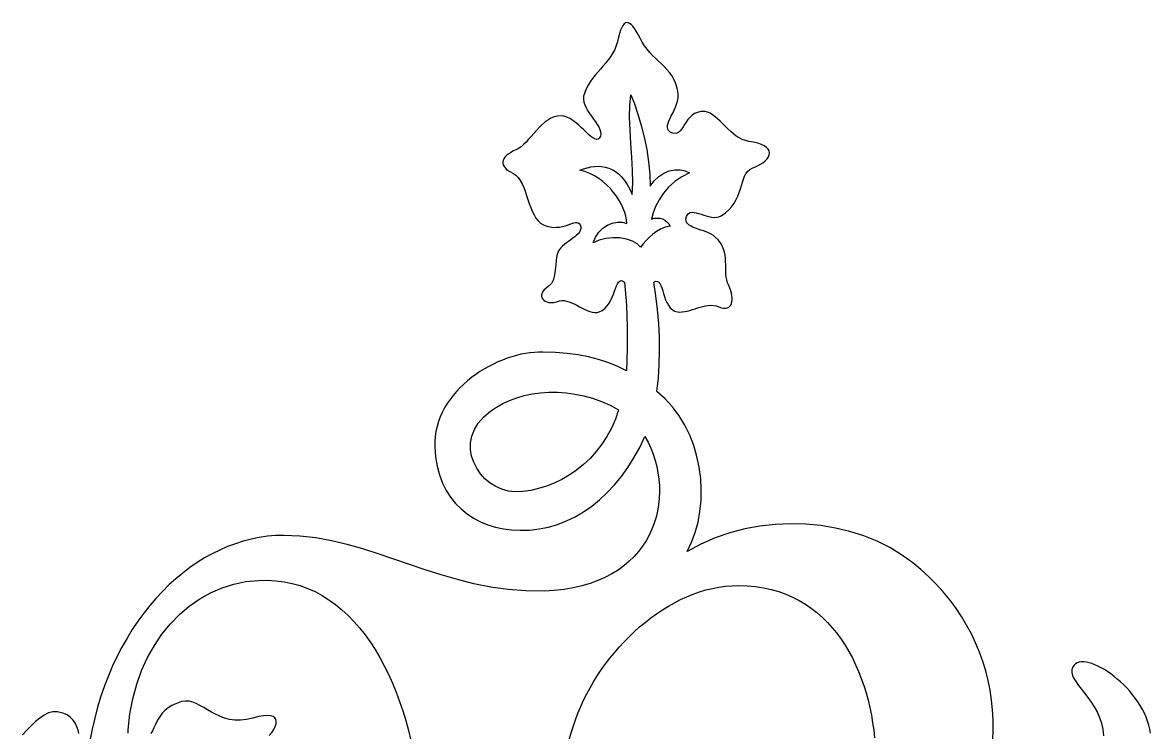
# Model space of a CAD drawing. Header units: metres. Extents: x -4.7 to 3.4, y -8.5 to 1.9.
# Drawn here: x -4.32 to 2.07, y -2.15 to 1.88 of the extents above; entities that cross this region are included whole.
import ezdxf

# ---------------------------------------------------------------- set-up
doc = ezdxf.new("R2010")
doc.units = ezdxf.units.M

msp = doc.modelspace()

# ---------------------------------------------------------------- linework, layer by layer
at = {"layer": 'BFLORSH.PLT', "color": 7}
for points in [[(1.1763, -2.193), (1.1789, -2.1354), (1.1787, -2.0782), (1.1757, -2.0214), (1.1701, -1.965), (1.1617, -1.9092), (1.1506, -1.854), (1.1369, -1.7994), (1.1205, -1.7456), (1.1015, -1.6926), (1.0798, -1.6406), (1.0556, -1.5895), (1.0288, -1.5395), (0.9993, -1.4906), (0.9674, -1.4429), (0.9329, -1.3966), (0.8959, -1.3515), (0.8564, -1.308), (0.8144, -1.2659), (0.77, -1.2255), (0.7231, -1.1867), (0.6605, -1.1408), (0.5931, -1.1), (0.5213, -1.0644), (0.4458, -1.034), (0.367, -1.0091), (0.2855, -0.9896), (0.2019, -0.9758), (0.1168, -0.9677), (0.0306, -0.9654), (-0.0561, -0.9691), (-0.1427, -0.9788), (-0.2287, -0.9947), (-0.3136, -1.0169), (-0.3967, -1.0455), (-0.4775, -1.0805), (-0.5555, -1.1222), (-0.5301, -1.0699), (-0.5095, -1.0145), (-0.4937, -0.9563), (-0.4827, -0.896), (-0.4765, -0.8342), (-0.4752, -0.7714), (-0.4786, -0.7083), (-0.4869, -0.6452), (-0.5, -0.583), (-0.5179, -0.522), (-0.5407, -0.4629), (-0.5682, -0.4062), (-0.6006, -0.3525), (-0.6378, -0.3024), (-0.6799, -0.2564), (-0.7267, -0.2152), (-0.7182, -0.1383), (-0.7131, -0.0613), (-0.7112, 0.0159), (-0.7123, 0.0934), (-0.7163, 0.1711), (-0.7229, 0.249), (-0.7319, 0.3271), (-0.7433, 0.4054), (-0.7328, 0.4098), (-0.724, 0.4094), (-0.7165, 0.4048), (-0.71, 0.3966), (-0.7043, 0.3854), (-0.6991, 0.3718), (-0.694, 0.3564), (-0.6889, 0.3398), (-0.6834, 0.3226), (-0.6773, 0.3054), (-0.6702, 0.2889), (-0.6619, 0.2735), (-0.6521, 0.26), (-0.6405, 0.2489), (-0.6269, 0.2408), (-0.6109, 0.2364), (-0.5972, 0.2352), (-0.5834, 0.2357), (-0.5692, 0.2376), (-0.5549, 0.2407), (-0.5404, 0.2446), (-0.5257, 0.2492), (-0.5108, 0.254), (-0.4959, 0.2589), (-0.4809, 0.2635), (-0.4658, 0.2675), (-0.4507, 0.2708), (-0.4356, 0.2729), (-0.4205, 0.2737), (-0.4054, 0.2728), (-0.3904, 0.2699), (-0.3755, 0.2649), (-0.3612, 0.2599), (-0.3485, 0.2574), (-0.3373, 0.257), (-0.3277, 0.2588), (-0.3196, 0.2625), (-0.3129, 0.2679), (-0.3077, 0.275), (-0.3038, 0.2835), (-0.3013, 0.2933), (-0.3001, 0.3043), (-0.3002, 0.3162), (-0.3015, 0.329), (-0.3041, 0.3425), (-0.3078, 0.3564), (-0.3127, 0.3708), (-0.3186, 0.3854), (-0.3257, 0.401), (-0.3306, 0.4172), (-0.3337, 0.4338), (-0.3355, 0.4508), (-0.3364, 0.4681), (-0.3367, 0.4856), (-0.3368, 0.5034), (-0.3372, 0.5213), (-0.3382, 0.5392), (-0.3402, 0.5571), (-0.3436, 0.5749), (-0.3488, 0.5927), (-0.3562, 0.6102), (-0.3663, 0.6274), (-0.3793, 0.6444), (-0.3957, 0.6609), (-0.4069, 0.6695), (-0.4196, 0.677), (-0.4334, 0.6837), (-0.448, 0.6896), (-0.463, 0.6951), (-0.4782, 0.7002), (-0.493, 0.7053), (-0.5073, 0.7104), (-0.5207, 0.7157), (-0.5328, 0.7216), (-0.5433, 0.728), (-0.5519, 0.7353), (-0.5581, 0.7436), (-0.5617, 0.753), (-0.5623, 0.7639), (-0.5597, 0.7764), (-0.5541, 0.7874), (-0.5469, 0.7948), (-0.538, 0.7992), (-0.5277, 0.8009), (-0.5162, 0.8004), (-0.5037, 0.7981), (-0.4903, 0.7946), (-0.4763, 0.7903), (-0.4617, 0.7856), (-0.4469, 0.781), (-0.432, 0.7769), (-0.4172, 0.7739), (-0.4027, 0.7723), (-0.3886, 0.7726), (-0.3752, 0.7753), (-0.3626, 0.7809), (-0.3385, 0.7971), (-0.3184, 0.8147), (-0.3017, 0.8333), (-0.288, 0.8528), (-0.2769, 0.8727), (-0.2678, 0.893), (-0.2602, 0.9133), (-0.2538, 0.9333), (-0.2481, 0.9527), (-0.2425, 0.9714), (-0.2366, 0.989), (-0.2299, 1.0053), (-0.222, 1.02), (-0.2124, 1.0329), (-0.2006, 1.0436), (-0.1862, 1.0519), (-0.1638, 1.0615), (-0.1441, 1.0717), (-0.1273, 1.0824), (-0.1134, 1.0934), (-0.1025, 1.1047), (-0.0948, 1.1161), (-0.0902, 1.1274), (-0.0888, 1.1385), (-0.0909, 1.1493), (-0.0963, 1.1596), (-0.1054, 1.1693), (-0.118, 1.1782), (-0.1343, 1.1862), (-0.1544, 1.1932), (-0.1784, 1.1989), (-0.2064, 1.2034), (-0.225, 1.2073), (-0.2429, 1.2139), (-0.2602, 1.2228), (-0.2768, 1.2337), (-0.2929, 1.246), (-0.3086, 1.2596), (-0.3239, 1.2738), (-0.3389, 1.2885), (-0.3536, 1.3031), (-0.3681, 1.3173), (-0.3824, 1.3307), (-0.3967, 1.343), (-0.411, 1.3537), (-0.4254, 1.3624), (-0.4399, 1.3688), (-0.4547, 1.3724), (-0.4772, 1.372), (-0.4966, 1.3679), (-0.5134, 1.3607), (-0.5278, 1.3511), (-0.5403, 1.3395), (-0.5512, 1.3267), (-0.5609, 1.3131), (-0.5696, 1.2994), (-0.5778, 1.2862), (-0.5859, 1.274), (-0.5942, 1.2635), (-0.603, 1.2553), (-0.6128, 1.2498), (-0.6238, 1.2478), (-0.6365, 1.2498), (-0.6512, 1.2564), (-0.6602, 1.2641), (-0.6656, 1.2731), (-0.6676, 1.2831), (-0.6669, 1.2942), (-0.6638, 1.3063), (-0.6588, 1.3193), (-0.6525, 1.3332), (-0.6451, 1.348), (-0.6373, 1.3635), (-0.6294, 1.3796), (-0.622, 1.3965), (-0.6154, 1.4138), (-0.6102, 1.4317), (-0.6068, 1.4501), (-0.6057, 1.4688), (-0.6072, 1.4879), (-0.6129, 1.513), (-0.6209, 1.5358), (-0.6309, 1.5568), (-0.6426, 1.5761), (-0.6558, 1.5941), (-0.6702, 1.611), (-0.6856, 1.6272), (-0.7016, 1.643), (-0.7181, 1.6586), (-0.7347, 1.6743), (-0.7512, 1.6905), (-0.7673, 1.7074), (-0.7827, 1.7253), (-0.7972, 1.7445), (-0.8105, 1.7653), (-0.8224, 1.7879), (-0.8335, 1.8091), (-0.844, 1.8275), (-0.8541, 1.843), (-0.8636, 1.8558), (-0.8727, 1.8656), (-0.8814, 1.8724), (-0.8897, 1.8763), (-0.8976, 1.8771), (-0.9052, 1.8748), (-0.9124, 1.8694), (-0.9194, 1.8608), (-0.9261, 1.8489), (-0.9325, 1.8337), (-0.9387, 1.8152), (-0.9448, 1.7933), (-0.9507, 1.7679), (-0.9571, 1.746), (-0.9658, 1.7251), (-0.9763, 1.7051), (-0.9884, 1.6859), (-1.0018, 1.6673), (-1.0162, 1.6491), (-1.0311, 1.6312), (-1.0464, 1.6134), (-1.0617, 1.5957), (-1.0766, 1.5778), (-1.0909, 1.5596), (-1.1043, 1.541), (-1.1164, 1.5217), (-1.127, 1.5017), (-1.1356, 1.4808), (-1.1421, 1.4589), (-1.1433, 1.4426), (-1.1411, 1.4263), (-1.136, 1.41), (-1.1285, 1.3937), (-1.1193, 1.3775), (-1.1088, 1.3614), (-1.0976, 1.3456), (-1.0862, 1.33), (-1.0752, 1.3147), (-1.0651, 1.2998), (-1.0564, 1.2853), (-1.0497, 1.2712), (-1.0455, 1.2577), (-1.0444, 1.2448), (-1.047, 1.2325), (-1.0536, 1.2209), (-1.0605, 1.2154), (-1.0688, 1.2143), (-1.0784, 1.217), (-1.0891, 1.223), (-1.1008, 1.2318), (-1.1136, 1.2426), (-1.1271, 1.2551), (-1.1414, 1.2687), (-1.1564, 1.2827), (-1.1719, 1.2967), (-1.1878, 1.31), (-1.204, 1.3222), (-1.2205, 1.3326), (-1.2371, 1.3407), (-1.2538, 1.346), (-1.2703, 1.3479), (-1.2903, 1.3468), (-1.3093, 1.3423), (-1.3275, 1.3346), (-1.345, 1.3243), (-1.3619, 1.3118), (-1.3782, 1.2975), (-1.394, 1.2819), (-1.4094, 1.2654), (-1.4244, 1.2485), (-1.4391, 1.2315), (-1.4536, 1.215), (-1.468, 1.1994), (-1.4824, 1.1851), (-1.4968, 1.1725), (-1.5112, 1.1621), (-1.5259, 1.1544), (-1.5427, 1.147), (-1.5573, 1.1392), (-1.5697, 1.131), (-1.5799, 1.1225), (-1.588, 1.1138), (-1.594, 1.105), (-1.5979, 1.096), (-1.5997, 1.087), (-1.5995, 1.0781), (-1.5972, 1.0693), (-1.5929, 1.0608), (-1.5867, 1.0524), (-1.5785, 1.0445), (-1.5683, 1.0369), (-1.5563, 1.0299), (-1.5424, 1.0234), (-1.527, 1.0125), (-1.5135, 0.9984), (-1.5017, 0.9817), (-1.4913, 0.9628), (-1.4819, 0.9421), (-1.4734, 0.9201), (-1.4654, 0.8972), (-1.4576, 0.874), (-1.4498, 0.8509), (-1.4416, 0.8283), (-1.4328, 0.8067), (-1.4231, 0.7866), (-1.4123, 0.7684), (-1.3999, 0.7525), (-1.3858, 0.7396), (-1.3697, 0.7299), (-1.35, 0.7223), (-1.331, 0.7177), (-1.3127, 0.7157), (-1.2951, 0.7158), (-1.2784, 0.7175), (-1.2625, 0.7206), (-1.2476, 0.7246), (-1.2336, 0.7289), (-1.2206, 0.7334), (-1.2086, 0.7374), (-1.1978, 0.7406), (-1.1882, 0.7426), (-1.1797, 0.743), (-1.1726, 0.7412), (-1.1667, 0.737), (-1.1622, 0.7299), (-1.1588, 0.7189), (-1.1585, 0.7085), (-1.1611, 0.6986), (-1.1661, 0.6891), (-1.1732, 0.6798), (-1.182, 0.6709), (-1.1922, 0.6621), (-1.2034, 0.6534), (-1.2153, 0.6447), (-1.2275, 0.636), (-1.2396, 0.6271), (-1.2513, 0.6181), (-1.2623, 0.6088), (-1.2721, 0.5991), (-1.2804, 0.589), (-1.2869, 0.5784), (-1.294, 0.5562), (-1.298, 0.5304), (-1.3005, 0.5025), (-1.3029, 0.4738), (-1.3068, 0.4459), (-1.3137, 0.4201), (-1.325, 0.398), (-1.3422, 0.3809), (-1.355, 0.3715), (-1.3651, 0.3619), (-1.3725, 0.3522), (-1.3775, 0.3426), (-1.38, 0.3333), (-1.3802, 0.3244), (-1.3783, 0.3161), (-1.3742, 0.3087), (-1.3681, 0.3022), (-1.3601, 0.2968), (-1.3504, 0.2928), (-1.3389, 0.2902), (-1.3258, 0.2893), (-1.3113, 0.2903), (-1.2953, 0.2932), (-1.2781, 0.2984), (-1.2656, 0.3007), (-1.2525, 0.3004), (-1.2389, 0.298), (-1.2248, 0.2937), (-1.2104, 0.2879), (-1.1957, 0.2811), (-1.1808, 0.2735), (-1.1659, 0.2657), (-1.1509, 0.2579), (-1.136, 0.2505), (-1.1213, 0.2439), (-1.1069, 0.2385), (-1.0928, 0.2347), (-1.0792, 0.2328), (-1.0661, 0.2332), (-1.0536, 0.2364), (-1.0363, 0.245), (-1.0214, 0.2564), (-1.0087, 0.27), (-0.9978, 0.2854), (-0.9886, 0.3019), (-0.9806, 0.3191), (-0.9736, 0.3363), (-0.9674, 0.3531), (-0.9617, 0.3689), (-0.9561, 0.3831), (-0.9504, 0.3952), (-0.9443, 0.4047), (-0.9375, 0.411), (-0.9298, 0.4136), (-0.9208, 0.4119), (-0.9103, 0.4054), (-0.8993, 0.2751), (-0.8952, 0.1515), (-0.8959, 0.0292), (-0.8995, -0.0971), (-0.9518, -0.0723), (-1.0046, -0.0509), (-1.0585, -0.0329), (-1.1145, -0.0183), (-1.1731, -0.007), (-1.2353, 0.001), (-1.3018, 0.0058), (-1.3733, 0.0074), (-1.3969, 0.0077), (-1.4212, 0.0067), (-1.4461, 0.0043), (-1.4714, 0.0006), (-1.4971, -0.0044), (-1.523, -0.0106), (-1.5492, -0.0181), (-1.5754, -0.0268), (-1.6017, -0.0366), (-1.6278, -0.0476), (-1.6538, -0.0598), (-1.6794, -0.073), (-1.7047, -0.0874), (-1.7294, -0.1027), (-1.7536, -0.1191), (-1.7772, -0.1365), (-1.7999, -0.1549), (-1.8219, -0.1742), (-1.8428, -0.1944), (-1.8627, -0.2155), (-1.8815, -0.2375), (-1.899, -0.2603), (-1.9152, -0.284), (-1.9299, -0.3084), (-1.9432, -0.3335), (-1.9548, -0.3594), (-1.9647, -0.386), (-1.9728, -0.4133), (-1.979, -0.4412), (-1.9832, -0.4698), (-1.9853, -0.4989), (-1.9852, -0.5287), (-1.9808, -0.5856), (-1.9719, -0.6388), (-1.9588, -0.6884), (-1.9415, -0.7343), (-1.9205, -0.7765), (-1.8959, -0.8151), (-1.8679, -0.85), (-1.8367, -0.8813), (-1.8027, -0.909), (-1.7659, -0.933), (-1.7268, -0.9535), (-1.6854, -0.9704), (-1.6419, -0.9837), (-1.5968, -0.9934), (-1.5501, -0.9996), (-1.5021, -1.0022), (-1.4476, -1.0007), (-1.394, -0.9945), (-1.3413, -0.9838), (-1.2897, -0.9686), (-1.2392, -0.949), (-1.19, -0.9251), (-1.1422, -0.897), (-1.0959, -0.8649), (-1.0513, -0.8287), (-1.0084, -0.7886), (-0.9673, -0.7446), (-0.9283, -0.6969), (-0.8914, -0.6456), (-0.8567, -0.5907), (-0.8244, -0.5324), (-0.7945, -0.4707), (-0.7772, -0.5033), (-0.7619, -0.5367), (-0.7486, -0.571), (-0.7373, -0.6058), (-0.728, -0.6412), (-0.7208, -0.677), (-0.7158, -0.713), (-0.7129, -0.7492), (-0.7121, -0.7855), (-0.7136, -0.8216), (-0.7172, -0.8575), (-0.7232, -0.8931), (-0.7315, -0.9282), (-0.742, -0.9628), (-0.755, -0.9966), (-0.7703, -1.0296), (-0.7881, -1.0617), (-0.8083, -1.0927), (-0.8309, -1.1225), (-0.8561, -1.151), (-0.8839, -1.1781), (-0.9142, -1.2036), (-0.9472, -1.2275), (-0.9827, -1.2495), (-1.021, -1.2697), (-1.0619, -1.2878), (-1.1056, -1.3037), (-1.152, -1.3174), (-1.2013, -1.3286), (-1.2533, -1.3373), (-1.3082, -1.3434), (-1.366, -1.3467), (-1.4696, -1.3461), (-1.5702, -1.3383), (-1.6682, -1.3243), (-1.7639, -1.305), (-1.8576, -1.2815), (-1.9495, -1.2548), (-2.0401, -1.2258), (-2.1295, -1.1957), (-2.2181, -1.1653), (-2.3063, -1.1358), (-2.3942, -1.108), (-2.4823, -1.083), (-2.5707, -1.0618), (-2.6599, -1.0455), (-2.7502, -1.0349), (-2.8417, -1.0312), (-2.888, -1.0325), (-2.9342, -1.0365), (-2.9801, -1.0431), (-3.0258, -1.0523), (-3.0711, -1.0641), (-3.1161, -1.0783), (-3.1605, -1.095), (-3.2045, -1.1141), (-3.2478, -1.1356), (-3.2906, -1.1594), (-3.3326, -1.1855), (-3.3738, -1.2139), (-3.4142, -1.2445), (-3.4537, -1.2773), (-3.4923, -1.3123), (-3.5298, -1.3493), (-3.5662, -1.3884), (-3.6015, -1.4296), (-3.6356, -1.4727), (-3.6685, -1.5178), (-3.7, -1.5648), (-3.7301, -1.6136), (-3.7587, -1.6643), (-3.7859, -1.7168), (-3.8114, -1.771), (-3.8353, -1.8269), (-3.8575, -1.8845), (-3.878, -1.9438), (-3.8966, -2.0046), (-3.9133, -2.067), (-3.9281, -2.1309), (-3.9409, -2.1962)], [(-3.7237, -2.1526), (-3.7236, -2.1337), (-3.7138, -2.0438), (-3.6975, -1.9576), (-3.6752, -1.8753), (-3.6471, -1.7973), (-3.6136, -1.7237), (-3.5751, -1.6549), (-3.5318, -1.5911), (-3.4841, -1.5326), (-3.4323, -1.4797), (-3.3769, -1.4326), (-3.318, -1.3915), (-3.2561, -1.3568), (-3.1916, -1.3287), (-3.1246, -1.3075), (-3.0557, -1.2934), (-2.985, -1.2867), (-2.9351, -1.2858), (-2.8865, -1.2883), (-2.8394, -1.2943), (-2.7936, -1.3036), (-2.7492, -1.3161), (-2.7062, -1.3317), (-2.6645, -1.3503), (-2.6243, -1.3718), (-2.5854, -1.396), (-2.5479, -1.423), (-2.5118, -1.4526), (-2.477, -1.4846), (-2.4436, -1.5191), (-2.4116, -1.5558), (-2.381, -1.5947), (-2.3518, -1.6357), (-2.3239, -1.6787), (-2.2974, -1.7235), (-2.2723, -1.7702), (-2.2485, -1.8185), (-2.2261, -1.8684), (-2.2051, -1.9197), (-2.1854, -1.9724), (-2.1671, -2.0264), (-2.1502, -2.0816), (-2.1347, -2.1378), (-2.1205, -2.195)], [(-1.2335, -2.2226), (-1.2106, -2.1458), (-1.1859, -2.0718), (-1.1728, -2.0364), (-1.1581, -2.001), (-1.1421, -1.9657), (-1.1246, -1.9306), (-1.1058, -1.8958), (-1.0858, -1.8613), (-1.0645, -1.8272), (-1.042, -1.7936), (-1.0183, -1.7605), (-0.9936, -1.7281), (-0.9678, -1.6963), (-0.941, -1.6653), (-0.9132, -1.6352), (-0.8845, -1.6059), (-0.8549, -1.5776), (-0.8245, -1.5504), (-0.7933, -1.5243), (-0.7614, -1.4993), (-0.7288, -1.4757), (-0.6956, -1.4534), (-0.6618, -1.4325), (-0.6274, -1.413), (-0.5925, -1.3951), (-0.5572, -1.3789), (-0.5215, -1.3643), (-0.4853, -1.3515), (-0.4489, -1.3406), (-0.4122, -1.3315), (-0.3753, -1.3244), (-0.3382, -1.3194), (-0.301, -1.3165), (-0.2637, -1.3158), (-0.2148, -1.3172), (-0.1676, -1.3215), (-0.1222, -1.3284), (-0.0785, -1.3379), (-0.0365, -1.3499), (0.0037, -1.3644), (0.0424, -1.3811), (0.0793, -1.4), (0.1146, -1.4211), (0.1483, -1.4442), (0.1804, -1.4692), (0.2109, -1.496), (0.2398, -1.5245), (0.2671, -1.5547), (0.2929, -1.5864), (0.3172, -1.6195), (0.34, -1.654), (0.3613, -1.6897), (0.3811, -1.7265), (0.3995, -1.7644), (0.4164, -1.8032), (0.4319, -1.8429), (0.446, -1.8833), (0.4587, -1.9244), (0.47, -1.966), (0.4799, -2.0081), (0.4886, -2.0506), (0.4959, -2.0933), (0.5019, -2.1362), (0.5066, -2.1791)], [(2.0705, -2.1537), (2.067, -2.1306), (2.0617, -2.1076), (2.0547, -2.0848), (2.0463, -2.0622), (2.0363, -2.0398), (2.0251, -2.0178), (2.0127, -1.9962), (1.9991, -1.9751), (1.9846, -1.9545), (1.9692, -1.9345), (1.953, -1.9151), (1.9362, -1.8965), (1.9188, -1.8787), (1.901, -1.8618), (1.8828, -1.8457), (1.8645, -1.8307), (1.846, -1.8166), (1.8275, -1.8038), (1.8092, -1.792), (1.791, -1.7815), (1.7732, -1.7724), (1.7559, -1.7646), (1.7391, -1.7582), (1.7229, -1.7533), (1.7075, -1.75), (1.6931, -1.7483), (1.6796, -1.7482), (1.6672, -1.75), (1.656, -1.7535), (1.6461, -1.759), (1.6377, -1.7663), (1.6309, -1.7757), (1.6249, -1.7915), (1.6244, -1.8079), (1.6287, -1.8251), (1.6371, -1.8432), (1.6488, -1.8623), (1.6632, -1.8825), (1.6797, -1.9038), (1.6975, -1.9265), (1.7158, -1.9505), (1.7341, -1.9761), (1.7517, -2.0033), (1.7678, -2.0322), (1.7817, -2.063), (1.7928, -2.0957), (1.8003, -2.1304), (1.8036, -2.1672)], [(-2.9242, -2.1668), (-2.9101, -2.1485), (-2.8988, -2.1311), (-2.8905, -2.1149), (-2.8854, -2.1), (-2.8838, -2.0867), (-2.8857, -2.0753), (-2.8914, -2.066), (-2.9011, -2.059), (-2.915, -2.0546), (-2.9333, -2.0529), (-2.9562, -2.0544), (-2.9839, -2.059), (-3.0166, -2.0672), (-3.0534, -2.0761), (-3.0877, -2.0798), (-3.1196, -2.0791), (-3.1494, -2.0747), (-3.1772, -2.0672), (-3.2034, -2.0572), (-3.2281, -2.0456), (-3.2515, -2.0329), (-3.2739, -2.0197), (-3.2955, -2.0069), (-3.3165, -1.9951), (-3.3372, -1.9848), (-3.3577, -1.9769), (-3.3783, -1.972), (-3.3991, -1.9707), (-3.4205, -1.9737), (-3.4505, -1.9839), (-3.4758, -1.9958), (-3.4972, -2.0092), (-3.5151, -2.0239), (-3.53, -2.0395), (-3.5424, -2.0559), (-3.553, -2.0726), (-3.5621, -2.0896), (-3.5704, -2.1065), (-3.5784, -2.123), (-3.5865, -2.139), (-3.5954, -2.154)], [(-4.0022, -2.1554), (-4.0073, -2.1365), (-4.014, -2.1171), (-4.0229, -2.0979), (-4.0348, -2.0797), (-4.0502, -2.0632), (-4.0699, -2.0492), (-4.0944, -2.0385), (-4.1245, -2.0317), (-4.1499, -2.0318), (-4.1751, -2.0382), (-4.2, -2.0502), (-4.2248, -2.0668), (-4.2494, -2.0872), (-4.2738, -2.1106), (-4.298, -2.1362), (-4.3221, -2.163)]]:
    msp.add_lwpolyline(points, dxfattribs=at)
for points in [[(-0.8189, 0.604), (-0.8381, 0.6229), (-0.8657, 0.638), (-0.8994, 0.649), (-0.9372, 0.6554), (-0.9769, 0.6569), (-1.0166, 0.6531), (-1.054, 0.6436), (-1.0871, 0.628), (-1.0747, 0.6603), (-1.0563, 0.6878), (-1.0335, 0.7102), (-1.0074, 0.7274), (-0.9794, 0.739), (-0.9507, 0.7448), (-0.9228, 0.7446), (-0.8969, 0.7381), (-0.8985, 0.7577), (-0.9025, 0.7786), (-0.9088, 0.8004), (-0.9174, 0.8229), (-0.9281, 0.8458), (-0.9409, 0.8688), (-0.9556, 0.8916), (-0.9722, 0.9139), (-0.9906, 0.9354), (-1.0108, 0.9558), (-1.0326, 0.975), (-1.0559, 0.9924), (-1.0807, 1.008), (-1.1069, 1.0214), (-1.1343, 1.0322), (-1.163, 1.0403), (-1.1428, 1.0478), (-1.1223, 1.0539), (-1.1017, 1.0584), (-1.0811, 1.0611), (-1.0605, 1.0619), (-1.0401, 1.0606), (-1.0199, 1.0572), (-1.0001, 1.0513), (-0.9807, 1.043), (-0.962, 1.032), (-0.9439, 1.0183), (-0.9265, 1.0015), (-0.91, 0.9817), (-0.8945, 0.9587), (-0.8801, 0.9322), (-0.8668, 0.9022), (-0.8638, 0.9673), (-0.8651, 1.0387), (-0.8691, 1.114), (-0.8743, 1.1908), (-0.8789, 1.2669), (-0.8816, 1.3399), (-0.8805, 1.4073), (-0.8742, 1.4669), (-0.8537, 1.4152), (-0.8339, 1.3569), (-0.8153, 1.2935), (-0.7986, 1.2263), (-0.7844, 1.1569), (-0.7736, 1.0866), (-0.7665, 1.0169), (-0.764, 0.9491), (-0.7419, 0.9802), (-0.7158, 1.0049), (-0.6869, 1.0233), (-0.6565, 1.0355), (-0.6256, 1.0415), (-0.5954, 1.0415), (-0.5672, 1.0357), (-0.5422, 1.024), (-0.5863, 1.0027), (-0.6256, 0.9756), (-0.6601, 0.944), (-0.6897, 0.9091), (-0.7144, 0.8722), (-0.7341, 0.8345), (-0.7487, 0.7974), (-0.7583, 0.762), (-0.7422, 0.767), (-0.7262, 0.7687), (-0.7107, 0.7673), (-0.6959, 0.7631), (-0.6823, 0.7564), (-0.6702, 0.7473), (-0.6599, 0.7362), (-0.6518, 0.7233), (-0.68, 0.7167), (-0.7057, 0.7061), (-0.7292, 0.6924), (-0.7505, 0.6763), (-0.77, 0.6586), (-0.7878, 0.6402), (-0.804, 0.6217)], [(-0.9435, -0.3195), (-0.9618, -0.3727), (-0.984, -0.423), (-1.0099, -0.4704), (-1.039, -0.5148), (-1.0711, -0.5562), (-1.1059, -0.5943), (-1.1431, -0.6293), (-1.1822, -0.6609), (-1.2231, -0.6891), (-1.2653, -0.7138), (-1.3086, -0.7349), (-1.3526, -0.7523), (-1.397, -0.7661), (-1.4415, -0.776), (-1.4858, -0.782), (-1.5296, -0.784), (-1.568, -0.78), (-1.6048, -0.77), (-1.6397, -0.7545), (-1.672, -0.7343), (-1.7012, -0.7098), (-1.7268, -0.6817), (-1.7482, -0.6504), (-1.765, -0.6167), (-1.7767, -0.581), (-1.7826, -0.544), (-1.7823, -0.5062), (-1.7753, -0.4682), (-1.761, -0.4306), (-1.7389, -0.394), (-1.7085, -0.3589), (-1.6692, -0.326), (-1.6363, -0.3034), (-1.6005, -0.2833), (-1.5621, -0.2656), (-1.5213, -0.2506), (-1.4783, -0.2384), (-1.4335, -0.229), (-1.3872, -0.2227), (-1.3395, -0.2194), (-1.2908, -0.2194), (-1.2414, -0.2227), (-1.1914, -0.2295), (-1.1412, -0.2398), (-1.0911, -0.2539), (-1.0412, -0.2718), (-0.9919, -0.2936)]]:
    msp.add_lwpolyline(points, close=True, dxfattribs=at)

doc.saveas('drawing.dxf')
